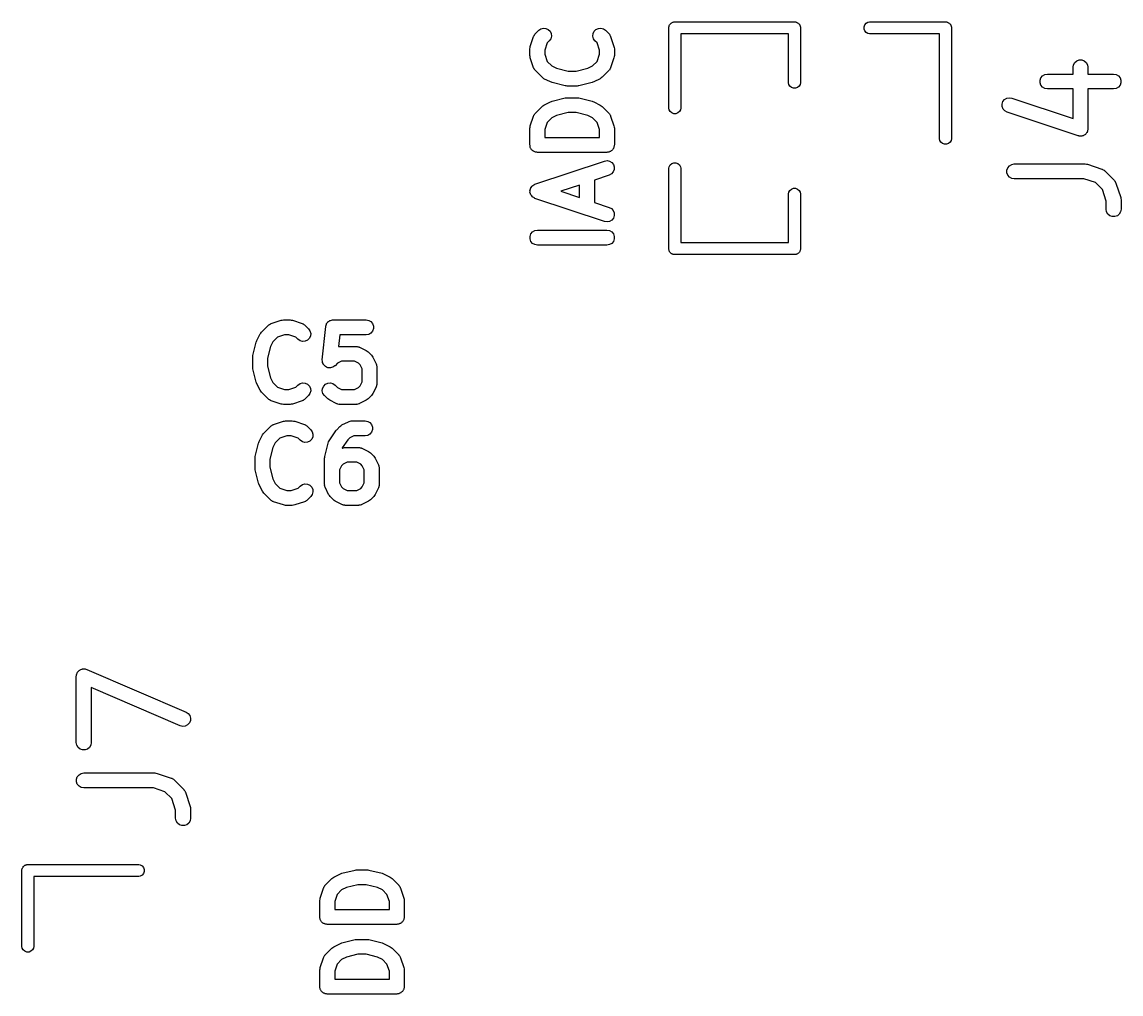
# Model space of a CAD drawing. Extents: x 10 to 287, y -200 to -10.
# Drawn here: x 114.4 to 125.46, y -71.6 to -61.82 of the extents above; entities that cross this region are included whole.
import ezdxf

# ---------------------------------------------------------------- set-up
doc = ezdxf.new("R2010")
doc.units = 0
doc.header["$MEASUREMENT"] = 0
doc.layers.add('BLACK', color=7, linetype='CONTINUOUS')

msp = doc.modelspace()

# ---------------------------------------------------------------- linework, layer by layer
at = {"layer": 'BLACK', "linetype": 'CONTINUOUS'}
for p, q in [((120.924, -61.8428), (120.928, -61.8394)), ((120.928, -61.8394), (120.932, -61.8353)), ((120.932, -61.8353), (120.936, -61.8327)), ((120.936, -61.8327), (120.941, -61.8292)), ((120.941, -61.8292), (120.946, -61.8274)), ((120.946, -61.8274), (120.95, -61.8247)), ((120.95, -61.8247), (120.955, -61.8238)), ((120.955, -61.8238), (120.96, -61.822)), ((120.96, -61.822), (120.966, -61.822)), ((120.966, -61.822), (120.966, -61.822)), ((120.966, -61.822), (122.181, -61.822)), ((122.181, -61.822), (122.187, -61.822)), ((122.181, -61.822), (122.181, -61.822)), ((122.187, -61.822), (122.192, -61.8238)), ((122.192, -61.8238), (122.197, -61.8247)), ((122.197, -61.8247), (122.201, -61.8274)), ((122.201, -61.8274), (122.206, -61.8292)), ((122.206, -61.8292), (122.211, -61.8327)), ((122.211, -61.8327), (122.215, -61.8353)), ((122.215, -61.8353), (122.219, -61.8394)), ((122.219, -61.8394), (122.223, -61.8428)), ((122.883, -61.8515), (122.897, -61.8353)), ((122.897, -61.8353), (122.915, -61.8247)), ((122.915, -61.8247), (122.931, -61.822)), ((122.931, -61.822), (123.701, -61.822)), ((123.701, -61.822), (123.707, -61.822)), ((123.701, -61.822), (123.701, -61.822)), ((123.707, -61.822), (123.712, -61.8238)), ((123.712, -61.8238), (123.717, -61.8247)), ((123.717, -61.8247), (123.721, -61.8274)), ((123.721, -61.8274), (123.726, -61.8292)), ((123.726, -61.8292), (123.731, -61.8327)), ((123.731, -61.8327), (123.735, -61.8353)), ((123.735, -61.8353), (123.739, -61.8394)), ((123.739, -61.8394), (123.743, -61.8428)), ((119.558, -61.9531), (119.562, -61.9454)), ((119.562, -61.9454), (119.565, -61.9425)), ((119.565, -61.9425), (119.568, -61.939)), ((119.568, -61.939), (119.601, -61.9056)), ((119.601, -61.9056), (119.623, -61.8907)), ((119.623, -61.8907), (119.648, -61.884)), ((119.648, -61.884), (119.674, -61.8862)), ((119.674, -61.8862), (119.697, -61.8972)), ((119.697, -61.8972), (119.716, -61.9156)), ((119.716, -61.9156), (119.727, -61.9393)), ((119.727, -61.9393), (119.729, -61.9652)), ((120.146, -61.9652), (120.149, -61.9393)), ((120.149, -61.9393), (120.16, -61.9156)), ((120.16, -61.9156), (120.178, -61.8972)), ((120.178, -61.8972), (120.202, -61.8862)), ((120.202, -61.8862), (120.228, -61.884)), ((120.228, -61.884), (120.253, -61.8907)), ((120.253, -61.8907), (120.274, -61.9056)), ((120.274, -61.9056), (120.307, -61.939)), ((120.307, -61.939), (120.31, -61.9425)), ((120.31, -61.9425), (120.313, -61.9454)), ((120.313, -61.9454), (120.317, -61.9531)), ((120.911, -61.8714), (120.913, -61.8664)), ((120.911, -61.8767), (120.911, -61.8714)), ((120.911, -61.8768), (120.911, -61.8767)), ((120.911, -62.6897), (120.911, -61.8768)), ((120.913, -61.8664), (120.914, -61.8612)), ((120.914, -61.8612), (120.916, -61.8565)), ((120.916, -61.8565), (120.918, -61.8515)), ((120.918, -61.8515), (120.922, -61.8475)), ((120.922, -61.8475), (120.924, -61.8428)), ((122.116, -61.942), (121.031, -61.942)), ((121.031, -61.942), (121.031, -62.6897)), ((122.116, -62.4338), (122.116, -61.942)), ((122.223, -61.8428), (122.225, -61.8475)), ((122.225, -61.8475), (122.229, -61.8515)), ((122.229, -61.8515), (122.231, -61.8565)), ((122.231, -61.8565), (122.233, -61.8612)), ((122.233, -61.8612), (122.234, -61.8664)), ((122.234, -61.8664), (122.236, -61.8714)), ((122.236, -61.8714), (122.236, -61.8767)), ((122.236, -61.8767), (122.236, -61.8768)), ((122.236, -61.8768), (122.236, -62.4338)), ((122.876, -61.8714), (122.883, -61.8515)), ((122.876, -61.8926), (122.876, -61.8714)), ((122.883, -61.9125), (122.876, -61.8926)), ((122.897, -61.9287), (122.883, -61.9125)), ((122.915, -61.9393), (122.897, -61.9287)), ((122.931, -61.942), (122.915, -61.9393)), ((123.636, -61.942), (122.931, -61.942)), ((123.636, -62.9972), (123.636, -61.942)), ((123.743, -61.8428), (123.745, -61.8475)), ((123.745, -61.8475), (123.749, -61.8515)), ((123.749, -61.8515), (123.751, -61.8565)), ((123.751, -61.8565), (123.753, -61.8612)), ((123.753, -61.8612), (123.754, -61.8664)), ((123.754, -61.8664), (123.756, -61.8714)), ((123.756, -61.8714), (123.756, -61.8767)), ((123.756, -61.8767), (123.756, -61.8768)), ((123.756, -61.8768), (123.756, -62.9972)), ((119.517, -62.0683), (119.55, -61.9683)), ((119.55, -61.9683), (119.552, -61.9645)), ((119.552, -61.9645), (119.553, -61.9603)), ((119.553, -61.9603), (119.558, -61.9531)), ((119.687, -62.0325), (119.663, -62.1042)), ((119.707, -62.0117), (119.687, -62.0325)), ((119.722, -61.9904), (119.707, -62.0117)), ((119.729, -61.9652), (119.722, -61.9904)), ((120.153, -61.9904), (120.146, -61.9652)), ((120.168, -62.0117), (120.153, -61.9904)), ((120.189, -62.0325), (120.168, -62.0117)), ((120.213, -62.1042), (120.189, -62.0325)), ((120.317, -61.9531), (120.322, -61.9603)), ((120.322, -61.9603), (120.323, -61.9645)), ((120.323, -61.9645), (120.325, -61.9683)), ((120.325, -61.9683), (120.359, -62.0683)), ((119.513, -62.092), (119.515, -62.0802)), ((119.513, -62.1587), (119.513, -62.092)), ((119.515, -62.1705), (119.513, -62.1587)), ((119.515, -62.0802), (119.517, -62.0683)), ((119.517, -62.1824), (119.515, -62.1705)), ((119.663, -62.1042), (119.663, -62.1465)), ((119.663, -62.1465), (119.687, -62.2182)), ((120.189, -62.2182), (120.213, -62.1465)), ((120.213, -62.1465), (120.213, -62.1042)), ((120.359, -62.0683), (120.361, -62.0802)), ((120.361, -62.1705), (120.359, -62.1824)), ((120.361, -62.0802), (120.363, -62.092)), ((120.363, -62.1587), (120.361, -62.1705)), ((120.363, -62.092), (120.363, -62.1587)), ((119.55, -62.2824), (119.517, -62.1824)), ((119.552, -62.2862), (119.55, -62.2824)), ((119.687, -62.2182), (119.732, -62.2637)), ((119.732, -62.2637), (119.781, -62.2879)), ((120.095, -62.2879), (120.143, -62.2637)), ((120.143, -62.2637), (120.189, -62.2182)), ((120.325, -62.2824), (120.323, -62.2862)), ((120.359, -62.1824), (120.325, -62.2824)), ((124.98, -62.2777), (124.985, -62.2521)), ((124.98, -62.3456), (124.98, -62.2777)), ((124.985, -62.2521), (124.998, -62.2295)), ((124.998, -62.2295), (125.018, -62.2128)), ((125.018, -62.2128), (125.042, -62.2039)), ((125.042, -62.2039), (125.068, -62.2039)), ((125.068, -62.2039), (125.093, -62.2128)), ((125.093, -62.2128), (125.112, -62.2295)), ((125.112, -62.2295), (125.126, -62.2521)), ((125.126, -62.2521), (125.13, -62.2777)), ((125.13, -62.2777), (125.13, -62.3456)), ((119.553, -62.2904), (119.552, -62.2862)), ((119.558, -62.2976), (119.553, -62.2904)), ((119.562, -62.3053), (119.558, -62.2976)), ((119.565, -62.3082), (119.562, -62.3053)), ((119.568, -62.3117), (119.565, -62.3082)), ((119.635, -62.3784), (119.568, -62.3117)), ((119.644, -62.3853), (119.635, -62.3784)), ((119.654, -62.3924), (119.644, -62.3853)), ((119.721, -62.4257), (119.654, -62.3924)), ((119.781, -62.2879), (119.897, -62.317)), ((119.897, -62.317), (119.978, -62.317)), ((119.978, -62.317), (120.095, -62.2879)), ((120.221, -62.3924), (120.155, -62.4257)), ((120.231, -62.3853), (120.221, -62.3924)), ((120.241, -62.3784), (120.231, -62.3853)), ((120.307, -62.3117), (120.241, -62.3784)), ((120.31, -62.3082), (120.307, -62.3117)), ((120.313, -62.3053), (120.31, -62.3082)), ((120.317, -62.2976), (120.313, -62.3053)), ((120.322, -62.2904), (120.317, -62.2976)), ((120.323, -62.2862), (120.322, -62.2904)), ((124.648, -62.4075), (124.657, -62.3831)), ((124.657, -62.3831), (124.674, -62.3631)), ((124.674, -62.3631), (124.696, -62.3501)), ((124.696, -62.3501), (124.722, -62.3456)), ((124.722, -62.3456), (124.98, -62.3456)), ((125.13, -62.3456), (125.388, -62.3456)), ((125.388, -62.3456), (125.414, -62.3501)), ((125.414, -62.3501), (125.437, -62.3631)), ((125.437, -62.3631), (125.453, -62.3831)), ((125.453, -62.3831), (125.462, -62.4075)), ((119.729, -62.4281), (119.721, -62.4257)), ((119.736, -62.4314), (119.729, -62.4281)), ((119.869, -62.4648), (119.736, -62.4314)), ((119.879, -62.4654), (119.869, -62.4648)), ((119.888, -62.467), (119.879, -62.4654)), ((119.988, -62.467), (119.888, -62.467)), ((119.997, -62.4654), (119.988, -62.467)), ((120.006, -62.4648), (119.997, -62.4654)), ((120.139, -62.4314), (120.006, -62.4648)), ((120.147, -62.4281), (120.139, -62.4314)), ((120.155, -62.4257), (120.147, -62.4281)), ((122.119, -62.4494), (122.116, -62.4338)), ((122.129, -62.4677), (122.119, -62.4494)), ((122.146, -62.4813), (122.129, -62.4677)), ((122.165, -62.4885), (122.146, -62.4813)), ((122.187, -62.4885), (122.165, -62.4885)), ((122.206, -62.4813), (122.187, -62.4885)), ((122.223, -62.4677), (122.206, -62.4813)), ((122.233, -62.4494), (122.223, -62.4677)), ((122.236, -62.4338), (122.233, -62.4494)), ((124.648, -62.4336), (124.648, -62.4075)), ((124.657, -62.4581), (124.648, -62.4336)), ((124.674, -62.478), (124.657, -62.4581)), ((124.696, -62.491), (124.674, -62.478)), ((124.722, -62.4956), (124.696, -62.491)), ((124.98, -62.4956), (124.722, -62.4956)), ((124.98, -62.7927), (124.98, -62.4956)), ((125.388, -62.4956), (125.13, -62.4956)), ((125.13, -62.4956), (125.13, -62.8968)), ((125.414, -62.491), (125.388, -62.4956)), ((125.437, -62.478), (125.414, -62.491)), ((125.453, -62.4581), (125.437, -62.478)), ((125.462, -62.4336), (125.453, -62.4581)), ((125.462, -62.4075), (125.462, -62.4336)), ((119.736, -62.6192), (119.869, -62.5859)), ((119.869, -62.5859), (119.879, -62.5853)), ((119.879, -62.5853), (119.888, -62.5837)), ((119.888, -62.5837), (119.988, -62.5837)), ((119.988, -62.5837), (119.997, -62.5853)), ((119.997, -62.5853), (120.006, -62.5859)), ((120.006, -62.5859), (120.139, -62.6192)), ((124.275, -62.623), (124.291, -62.6026)), ((124.291, -62.6026), (124.313, -62.5889)), ((124.313, -62.5889), (124.339, -62.5837)), ((124.339, -62.5837), (124.364, -62.5875)), ((124.364, -62.5875), (124.98, -62.7927)), ((119.568, -62.739), (119.635, -62.6723)), ((119.635, -62.6723), (119.644, -62.6654)), ((119.644, -62.6654), (119.654, -62.6583)), ((119.654, -62.6583), (119.721, -62.6249)), ((119.721, -62.6249), (119.729, -62.6226)), ((119.729, -62.6226), (119.736, -62.6192)), ((120.139, -62.6192), (120.147, -62.6226)), ((120.147, -62.6226), (120.155, -62.6249)), ((120.155, -62.6249), (120.221, -62.6583)), ((120.221, -62.6583), (120.231, -62.6654)), ((120.231, -62.6654), (120.241, -62.6723)), ((120.241, -62.6723), (120.307, -62.739)), ((120.914, -62.7053), (120.911, -62.6897)), ((120.924, -62.7236), (120.914, -62.7053)), ((120.941, -62.7372), (120.924, -62.7236)), ((121.018, -62.7236), (121.001, -62.7372)), ((121.028, -62.7053), (121.018, -62.7236)), ((121.031, -62.6897), (121.028, -62.7053)), ((124.267, -62.6477), (124.275, -62.623)), ((124.267, -62.6737), (124.267, -62.6477)), ((124.277, -62.6979), (124.267, -62.6737)), ((124.294, -62.7174), (124.277, -62.6979)), ((124.317, -62.7298), (124.294, -62.7174)), ((119.517, -62.8683), (119.55, -62.7683)), ((119.55, -62.7683), (119.552, -62.7645)), ((119.552, -62.7645), (119.553, -62.7603)), ((119.553, -62.7603), (119.558, -62.7531)), ((119.558, -62.7531), (119.562, -62.7454)), ((119.562, -62.7454), (119.565, -62.7425)), ((119.565, -62.7425), (119.568, -62.739)), ((119.687, -62.8325), (119.663, -62.9042)), ((119.732, -62.787), (119.687, -62.8325)), ((119.781, -62.7628), (119.732, -62.787)), ((119.897, -62.7337), (119.781, -62.7628)), ((119.978, -62.7337), (119.897, -62.7337)), ((120.095, -62.7628), (119.978, -62.7337)), ((120.143, -62.787), (120.095, -62.7628)), ((120.189, -62.8325), (120.143, -62.787)), ((120.213, -62.9042), (120.189, -62.8325)), ((120.307, -62.739), (120.31, -62.7425)), ((120.31, -62.7425), (120.313, -62.7454)), ((120.313, -62.7454), (120.317, -62.7531)), ((120.317, -62.7531), (120.322, -62.7603)), ((120.322, -62.7603), (120.323, -62.7645)), ((120.323, -62.7645), (120.325, -62.7683)), ((120.325, -62.7683), (120.359, -62.8683)), ((120.96, -62.7445), (120.941, -62.7372)), ((120.982, -62.7445), (120.96, -62.7445)), ((121.001, -62.7372), (120.982, -62.7445)), ((125.031, -62.9679), (124.317, -62.7298)), ((119.513, -62.892), (119.515, -62.8802)), ((119.513, -63.0587), (119.513, -62.892)), ((119.515, -62.8802), (119.517, -62.8683)), ((119.663, -62.9042), (119.663, -62.9837)), ((120.213, -62.9837), (120.213, -62.9042)), ((120.359, -62.8683), (120.361, -62.8802)), ((120.361, -62.8802), (120.363, -62.892)), ((120.363, -62.892), (120.363, -63.0587)), ((125.112, -62.945), (125.108, -62.9485)), ((125.116, -62.9384), (125.112, -62.945)), ((125.121, -62.9325), (125.116, -62.9384)), ((125.123, -62.9272), (125.121, -62.9325)), ((125.126, -62.9224), (125.123, -62.9272)), ((125.127, -62.915), (125.126, -62.9224)), ((125.129, -62.9078), (125.127, -62.915)), ((125.13, -62.8968), (125.129, -62.9022)), ((125.129, -62.9022), (125.129, -62.9078)), ((119.514, -63.0651), (119.513, -63.0587)), ((119.663, -62.9837), (120.213, -62.9837)), ((120.363, -63.0587), (120.362, -63.0651)), ((123.639, -63.0128), (123.636, -62.9972)), ((123.649, -63.0312), (123.639, -63.0128)), ((123.666, -63.0448), (123.649, -63.0312)), ((123.685, -63.052), (123.666, -63.0448)), ((123.707, -63.052), (123.685, -63.052)), ((123.726, -63.0448), (123.707, -63.052)), ((123.743, -63.0312), (123.726, -63.0448)), ((123.753, -63.0128), (123.743, -63.0312)), ((123.756, -62.9972), (123.753, -63.0128)), ((125.037, -62.9687), (125.031, -62.9679)), ((125.042, -62.9706), (125.037, -62.9687)), ((125.05, -62.9706), (125.042, -62.9706)), ((125.057, -62.9717), (125.05, -62.9706)), ((125.063, -62.9706), (125.057, -62.9717)), ((125.068, -62.9706), (125.063, -62.9706)), ((125.075, -62.968), (125.068, -62.9706)), ((125.083, -62.9665), (125.075, -62.968)), ((125.087, -62.9636), (125.083, -62.9665)), ((125.093, -62.9617), (125.087, -62.9636)), ((125.098, -62.9568), (125.093, -62.9617)), ((125.105, -62.9529), (125.098, -62.9568)), ((125.108, -62.9485), (125.105, -62.9529)), ((119.514, -63.0717), (119.514, -63.0651)), ((119.516, -63.0779), (119.514, -63.0717)), ((119.517, -63.0843), (119.516, -63.0779)), ((119.52, -63.09), (119.517, -63.0843)), ((119.523, -63.0962), (119.52, -63.09)), ((119.527, -63.1012), (119.523, -63.0962)), ((119.53, -63.1069), (119.527, -63.1012)), ((119.535, -63.1111), (119.53, -63.1069)), ((119.539, -63.1161), (119.535, -63.1111)), ((119.545, -63.1194), (119.539, -63.1161)), ((119.55, -63.1236), (119.545, -63.1194)), ((119.556, -63.1259), (119.55, -63.1236)), ((119.562, -63.1291), (119.556, -63.1259)), ((119.568, -63.1303), (119.562, -63.1291)), ((119.575, -63.1325), (119.568, -63.1303)), ((119.581, -63.1325), (119.575, -63.1325)), ((119.588, -63.1337), (119.581, -63.1325)), ((120.288, -63.1337), (119.588, -63.1337)), ((120.294, -63.1325), (120.288, -63.1337)), ((120.301, -63.1325), (120.294, -63.1325)), ((120.307, -63.1303), (120.301, -63.1325)), ((120.313, -63.1291), (120.307, -63.1303)), ((120.319, -63.1259), (120.313, -63.1291)), ((120.325, -63.1236), (120.319, -63.1259)), ((120.33, -63.1194), (120.325, -63.1236)), ((120.336, -63.1161), (120.33, -63.1194)), ((120.34, -63.1111), (120.336, -63.1161)), ((120.345, -63.1069), (120.34, -63.1111)), ((120.348, -63.1012), (120.345, -63.1069)), ((120.353, -63.0962), (120.348, -63.1012)), ((120.355, -63.09), (120.353, -63.0962)), ((120.358, -63.0843), (120.355, -63.09)), ((120.359, -63.0779), (120.358, -63.0843)), ((120.362, -63.0717), (120.359, -63.0779)), ((120.362, -63.0651), (120.362, -63.0717)), ((119.564, -63.4542), (120.264, -63.2208)), ((120.264, -63.2208), (120.29, -63.217)), ((120.29, -63.217), (120.315, -63.2222)), ((120.315, -63.2222), (120.337, -63.2359)), ((120.337, -63.2359), (120.354, -63.2563)), ((120.354, -63.2563), (120.362, -63.281)), ((120.911, -63.2943), (120.914, -63.2787)), ((120.914, -63.2787), (120.924, -63.2604)), ((120.924, -63.2604), (120.941, -63.2468)), ((120.941, -63.2468), (120.96, -63.2395)), ((120.96, -63.2395), (120.982, -63.2395)), ((120.982, -63.2395), (121.001, -63.2468)), ((121.001, -63.2468), (121.018, -63.2604)), ((121.018, -63.2604), (121.028, -63.2787)), ((121.028, -63.2787), (121.031, -63.2943)), ((124.323, -63.2878), (124.34, -63.2679)), ((124.34, -63.2679), (124.363, -63.2549)), ((124.363, -63.2549), (124.388, -63.2503)), ((124.388, -63.2503), (125.103, -63.2503)), ((125.103, -63.2503), (125.115, -63.2524)), ((125.115, -63.2524), (125.126, -63.2542)), ((125.126, -63.2542), (125.269, -63.3018)), ((120.311, -63.3632), (120.163, -63.4127)), ((120.334, -63.3507), (120.311, -63.3632)), ((120.352, -63.3313), (120.334, -63.3507)), ((120.361, -63.307), (120.352, -63.3313)), ((120.362, -63.281), (120.361, -63.307)), ((120.911, -64.0914), (120.911, -63.2943)), ((121.031, -63.2943), (121.031, -64.042)), ((124.315, -63.3123), (124.323, -63.2878)), ((124.315, -63.3384), (124.315, -63.3123)), ((124.323, -63.3628), (124.315, -63.3384)), ((124.34, -63.3828), (124.323, -63.3628)), ((124.363, -63.3958), (124.34, -63.3828)), ((125.269, -63.3018), (125.273, -63.3039)), ((125.273, -63.3039), (125.277, -63.305)), ((125.277, -63.305), (125.284, -63.31)), ((125.284, -63.31), (125.292, -63.3142)), ((125.292, -63.3142), (125.295, -63.3174)), ((125.295, -63.3174), (125.299, -63.3199)), ((125.299, -63.3199), (125.394, -63.4152)), ((119.514, -63.5103), (119.518, -63.5001)), ((119.518, -63.5001), (119.522, -63.4896)), ((119.522, -63.4896), (119.523, -63.488)), ((119.523, -63.488), (119.524, -63.4861)), ((119.524, -63.4861), (119.531, -63.4778)), ((119.531, -63.4778), (119.538, -63.4692)), ((119.538, -63.4692), (119.54, -63.4681)), ((119.54, -63.4681), (119.541, -63.4666)), ((119.541, -63.4666), (119.551, -63.4613)), ((119.551, -63.4613), (119.56, -63.4556)), ((119.56, -63.4556), (119.562, -63.4552)), ((119.562, -63.4552), (119.564, -63.4542)), ((120.013, -63.4627), (119.825, -63.5253)), ((120.013, -63.5879), (120.013, -63.4627)), ((120.163, -63.4127), (120.163, -63.6379)), ((122.146, -63.5027), (122.165, -63.4955)), ((122.165, -63.4955), (122.187, -63.4955)), ((122.187, -63.4955), (122.206, -63.5027)), ((124.388, -63.4003), (124.363, -63.3958)), ((125.09, -63.4003), (124.388, -63.4003)), ((125.205, -63.4385), (125.09, -63.4003)), ((125.275, -63.5087), (125.205, -63.4385)), ((125.394, -63.4152), (125.396, -63.4187)), ((125.396, -63.4187), (125.4, -63.4216)), ((125.4, -63.4216), (125.404, -63.4293)), ((125.404, -63.4293), (125.409, -63.4365)), ((125.409, -63.4365), (125.41, -63.4407)), ((125.41, -63.4407), (125.412, -63.4445)), ((125.412, -63.4445), (125.46, -63.5873)), ((119.513, -63.5143), (119.514, -63.5124)), ((119.514, -63.5253), (119.513, -63.5143)), ((119.513, -63.5363), (119.514, -63.5253)), ((119.514, -63.5383), (119.513, -63.5363)), ((119.514, -63.5124), (119.514, -63.5103)), ((119.514, -63.5404), (119.514, -63.5383)), ((119.518, -63.5506), (119.514, -63.5404)), ((119.522, -63.561), (119.518, -63.5506)), ((119.523, -63.5627), (119.522, -63.561)), ((119.524, -63.5646), (119.523, -63.5627)), ((119.531, -63.5728), (119.524, -63.5646)), ((119.538, -63.5814), (119.531, -63.5728)), ((119.54, -63.5825), (119.538, -63.5814)), ((119.541, -63.5841), (119.54, -63.5825)), ((119.551, -63.5893), (119.541, -63.5841)), ((119.56, -63.5951), (119.551, -63.5893)), ((119.562, -63.5955), (119.56, -63.5951)), ((119.564, -63.5965), (119.562, -63.5955)), ((120.264, -63.8298), (119.564, -63.5965)), ((119.825, -63.5253), (120.013, -63.5879)), ((122.116, -63.5502), (122.119, -63.5346)), ((122.116, -64.042), (122.116, -63.5502)), ((122.119, -63.5346), (122.129, -63.5163)), ((122.129, -63.5163), (122.146, -63.5027)), ((122.206, -63.5027), (122.223, -63.5163)), ((122.223, -63.5163), (122.233, -63.5346)), ((122.233, -63.5346), (122.236, -63.5502)), ((122.236, -63.5502), (122.236, -64.1072)), ((125.313, -63.6232), (125.275, -63.5087)), ((125.46, -63.5873), (125.461, -63.5992)), ((125.461, -63.5992), (125.463, -63.611)), ((125.463, -63.611), (125.463, -63.7063)), ((120.163, -63.6379), (120.311, -63.6875)), ((120.311, -63.6875), (120.334, -63.6999)), ((120.334, -63.6999), (120.352, -63.7194)), ((120.352, -63.7194), (120.361, -63.7436)), ((125.313, -63.7063), (125.313, -63.6232)), ((125.318, -63.7319), (125.313, -63.7063)), ((125.463, -63.7063), (125.459, -63.7319)), ((120.29, -63.8336), (120.264, -63.8298)), ((120.315, -63.8284), (120.29, -63.8336)), ((120.337, -63.8148), (120.315, -63.8284)), ((120.354, -63.7944), (120.337, -63.8148)), ((120.362, -63.7697), (120.354, -63.7944)), ((120.361, -63.7436), (120.362, -63.7697)), ((125.331, -63.7545), (125.318, -63.7319)), ((125.351, -63.7712), (125.331, -63.7545)), ((125.375, -63.7801), (125.351, -63.7712)), ((125.401, -63.7801), (125.375, -63.7801)), ((125.426, -63.7712), (125.401, -63.7801)), ((125.446, -63.7545), (125.426, -63.7712)), ((125.459, -63.7319), (125.446, -63.7545)), ((119.523, -63.9545), (119.539, -63.9345)), ((119.539, -63.9345), (119.562, -63.9215)), ((119.562, -63.9215), (119.588, -63.917)), ((119.588, -63.917), (120.288, -63.917)), ((120.288, -63.917), (120.313, -63.9215)), ((120.313, -63.9215), (120.336, -63.9345)), ((120.336, -63.9345), (120.353, -63.9545)), ((119.514, -63.979), (119.523, -63.9545)), ((119.514, -64.005), (119.514, -63.979)), ((119.523, -64.0295), (119.514, -64.005)), ((119.539, -64.0495), (119.523, -64.0295)), ((119.562, -64.0625), (119.539, -64.0495)), ((120.336, -64.0495), (120.313, -64.0625)), ((120.353, -64.0295), (120.336, -64.0495)), ((120.353, -63.9545), (120.362, -63.979)), ((120.362, -64.005), (120.353, -64.0295)), ((120.362, -63.979), (120.362, -64.005)), ((121.031, -64.042), (122.116, -64.042)), ((119.588, -64.067), (119.562, -64.0625)), ((120.288, -64.067), (119.588, -64.067)), ((120.313, -64.0625), (120.288, -64.067)), ((120.911, -64.1126), (120.911, -64.0914)), ((120.913, -64.1176), (120.911, -64.1126)), ((120.914, -64.1228), (120.913, -64.1176)), ((120.916, -64.1274), (120.914, -64.1228)), ((120.918, -64.1325), (120.916, -64.1274)), ((120.922, -64.1365), (120.918, -64.1325)), ((120.924, -64.1412), (120.922, -64.1365)), ((120.928, -64.1446), (120.924, -64.1412)), ((120.932, -64.1487), (120.928, -64.1446)), ((120.936, -64.1513), (120.932, -64.1487)), ((120.941, -64.1548), (120.936, -64.1513)), ((120.946, -64.1566), (120.941, -64.1548)), ((120.95, -64.1593), (120.946, -64.1566)), ((120.955, -64.1602), (120.95, -64.1593)), ((120.96, -64.162), (120.955, -64.1602)), ((120.966, -64.162), (120.96, -64.162)), ((122.181, -64.162), (120.966, -64.162)), ((120.966, -64.162), (120.966, -64.162)), ((122.187, -64.162), (122.181, -64.162)), ((122.181, -64.162), (122.181, -64.162)), ((122.192, -64.1602), (122.187, -64.162)), ((122.197, -64.1593), (122.192, -64.1602)), ((122.201, -64.1566), (122.197, -64.1593)), ((122.206, -64.1548), (122.201, -64.1566)), ((122.211, -64.1513), (122.206, -64.1548)), ((122.215, -64.1487), (122.211, -64.1513)), ((122.219, -64.1446), (122.215, -64.1487)), ((122.223, -64.1412), (122.219, -64.1446)), ((122.225, -64.1365), (122.223, -64.1412)), ((122.229, -64.1325), (122.225, -64.1365)), ((122.231, -64.1275), (122.229, -64.1325)), ((122.233, -64.1228), (122.231, -64.1275)), ((122.234, -64.1176), (122.233, -64.1228)), ((122.236, -64.1126), (122.234, -64.1176)), ((122.236, -64.1072), (122.236, -64.1073)), ((122.236, -64.1073), (122.236, -64.1126)), ((116.908, -64.8568), (117.008, -64.8235)), ((117.008, -64.8235), (117.019, -64.8218)), ((117.019, -64.8218), (117.031, -64.8197)), ((117.031, -64.8197), (117.098, -64.8197)), ((117.098, -64.8197), (117.11, -64.8218)), ((117.11, -64.8218), (117.122, -64.8235)), ((117.122, -64.8235), (117.222, -64.8568)), ((117.492, -64.8321), (117.5, -64.8263)), ((117.5, -64.8263), (117.503, -64.8256)), ((117.503, -64.8256), (117.506, -64.8242)), ((117.506, -64.8242), (117.516, -64.8224)), ((117.516, -64.8224), (117.526, -64.8199)), ((117.526, -64.8199), (117.529, -64.8202)), ((117.529, -64.8202), (117.531, -64.8197)), ((117.531, -64.8197), (117.865, -64.8197)), ((117.865, -64.8197), (117.89, -64.8242)), ((117.89, -64.8242), (117.913, -64.8372)), ((116.812, -64.9416), (116.878, -64.875)), ((116.878, -64.875), (116.882, -64.8725)), ((116.882, -64.8725), (116.885, -64.8693)), ((116.885, -64.8693), (116.892, -64.8651)), ((116.892, -64.8651), (116.9, -64.86)), ((116.9, -64.86), (116.904, -64.8589)), ((116.904, -64.8589), (116.908, -64.8568)), ((117.222, -64.8568), (117.226, -64.8589)), ((117.226, -64.8589), (117.23, -64.86)), ((117.23, -64.86), (117.237, -64.8651)), ((117.237, -64.8651), (117.245, -64.8693)), ((117.245, -64.8693), (117.247, -64.8725)), ((117.247, -64.8725), (117.251, -64.875)), ((117.251, -64.875), (117.284, -64.9083)), ((117.284, -64.9083), (117.299, -64.9296)), ((117.299, -64.9296), (117.306, -64.9548)), ((117.423, -65.2205), (117.457, -64.8872)), ((117.457, -64.8816), (117.461, -64.872)), ((117.457, -64.8845), (117.457, -64.8816)), ((117.457, -64.8872), (117.457, -64.8845)), ((117.461, -64.872), (117.464, -64.8621)), ((117.464, -64.8621), (117.465, -64.8598)), ((117.465, -64.8598), (117.466, -64.8572)), ((117.466, -64.8572), (117.473, -64.8493)), ((117.473, -64.8493), (117.479, -64.841)), ((117.479, -64.841), (117.481, -64.8394)), ((117.481, -64.8394), (117.483, -64.8372)), ((117.483, -64.8372), (117.492, -64.8321)), ((117.913, -64.8372), (117.93, -64.8572)), ((117.93, -64.9322), (117.913, -64.9521)), ((117.93, -64.8572), (117.939, -64.8816)), ((117.939, -64.9077), (117.93, -64.9322)), ((117.939, -64.8816), (117.939, -64.9077)), ((116.725, -65.1765), (116.759, -65.0431)), ((116.759, -65.0431), (116.762, -65.0357)), ((116.762, -65.0357), (116.764, -65.0278)), ((116.764, -65.0278), (116.798, -64.9611)), ((116.798, -64.9611), (116.805, -64.9515)), ((116.805, -64.9515), (116.812, -64.9416)), ((116.926, -65.0391), (116.902, -65.0875)), ((116.972, -64.9936), (116.926, -65.0391)), ((117.044, -64.9697), (116.972, -64.9936)), ((117.086, -64.9697), (117.044, -64.9697)), ((117.157, -64.9936), (117.086, -64.9697)), ((117.178, -65.0144), (117.157, -64.9936)), ((117.2, -65.0293), (117.178, -65.0144)), ((117.225, -65.036), (117.2, -65.0293)), ((117.251, -65.0338), (117.225, -65.036)), ((117.274, -65.0228), (117.251, -65.0338)), ((117.293, -65.0044), (117.274, -65.0228)), ((117.304, -64.9807), (117.293, -65.0044)), ((117.306, -64.9548), (117.304, -64.9807)), ((117.599, -64.9697), (117.587, -65.0874)), ((117.865, -64.9697), (117.599, -64.9697)), ((117.89, -64.9651), (117.865, -64.9697)), ((117.913, -64.9521), (117.89, -64.9651)), ((116.902, -65.0875), (116.873, -65.2039)), ((117.587, -65.0874), (117.589, -65.0868)), ((117.589, -65.0868), (117.594, -65.0871)), ((117.594, -65.0871), (117.598, -65.0863)), ((117.598, -65.0863), (117.765, -65.0863)), ((117.765, -65.0863), (117.769, -65.0871)), ((117.769, -65.0871), (117.773, -65.0868)), ((117.773, -65.0868), (117.782, -65.0893)), ((117.782, -65.0893), (117.79, -65.0909)), ((117.79, -65.0909), (117.794, -65.093)), ((117.794, -65.093), (117.798, -65.0943)), ((117.798, -65.0943), (117.865, -65.1276)), ((117.865, -65.1276), (117.875, -65.1347)), ((117.875, -65.1347), (117.884, -65.1416)), ((117.884, -65.1416), (117.918, -65.175)), ((116.723, -65.1947), (116.725, -65.1856)), ((116.723, -65.2947), (116.723, -65.1947)), ((116.725, -65.1856), (116.725, -65.1765)), ((116.873, -65.2039), (116.873, -65.2854)), ((117.423, -65.221), (117.423, -65.2205)), ((117.423, -65.2215), (117.423, -65.221)), ((117.424, -65.2339), (117.423, -65.2215)), ((117.425, -65.2465), (117.424, -65.2339)), ((117.426, -65.2469), (117.425, -65.2465)), ((117.426, -65.2474), (117.426, -65.2469)), ((117.431, -65.2588), (117.426, -65.2474)), ((117.436, -65.2703), (117.431, -65.2588)), ((117.436, -65.2706), (117.436, -65.2703)), ((117.437, -65.271), (117.436, -65.2706)), ((117.445, -65.2799), (117.437, -65.271)), ((117.576, -65.2563), (117.551, -65.281)), ((117.616, -65.2363), (117.576, -65.2563)), ((117.747, -65.2363), (117.616, -65.2363)), ((117.787, -65.2563), (117.747, -65.2363)), ((117.803, -65.2724), (117.787, -65.2563)), ((117.918, -65.175), (117.925, -65.1848)), ((117.925, -65.1848), (117.932, -65.1945)), ((117.932, -65.1945), (117.965, -65.2611)), ((117.965, -65.2611), (117.966, -65.2653)), ((117.966, -65.2653), (117.968, -65.269)), ((117.968, -65.269), (117.97, -65.2777)), ((116.725, -65.3037), (116.723, -65.2947)), ((116.725, -65.3129), (116.725, -65.3037)), ((116.759, -65.4462), (116.725, -65.3129)), ((116.873, -65.2854), (116.902, -65.4018)), ((117.454, -65.2889), (117.445, -65.2799)), ((117.455, -65.2891), (117.454, -65.2889)), ((117.455, -65.2894), (117.455, -65.2891)), ((117.466, -65.2947), (117.455, -65.2894)), ((117.478, -65.3002), (117.466, -65.2947)), ((117.479, -65.3004), (117.478, -65.3002)), ((117.478, -65.3002), (117.478, -65.3002)), ((117.491, -65.3015), (117.479, -65.3004)), ((117.504, -65.3028), (117.491, -65.3015)), ((117.505, -65.3027), (117.504, -65.3027)), ((117.504, -65.3027), (117.504, -65.3028)), ((117.517, -65.2995), (117.505, -65.3027)), ((117.529, -65.2964), (117.517, -65.2995)), ((117.53, -65.296), (117.529, -65.2961)), ((117.529, -65.2961), (117.529, -65.2964)), ((117.54, -65.2888), (117.53, -65.296)), ((117.55, -65.2817), (117.54, -65.2888)), ((117.551, -65.2813), (117.55, -65.2817)), ((117.551, -65.281), (117.551, -65.2813)), ((117.823, -65.3124), (117.803, -65.2724)), ((117.823, -65.4436), (117.823, -65.3124)), ((117.97, -65.2777), (117.973, -65.2861)), ((117.973, -65.2861), (117.972, -65.2904)), ((117.972, -65.2904), (117.973, -65.2947)), ((117.973, -65.2947), (117.973, -65.4613)), ((116.762, -65.4537), (116.759, -65.4462)), ((116.764, -65.4615), (116.762, -65.4537)), ((116.798, -65.5282), (116.764, -65.4615)), ((116.902, -65.4018), (116.926, -65.4502)), ((116.926, -65.4502), (116.972, -65.4958)), ((117.157, -65.4958), (117.178, -65.475)), ((117.178, -65.475), (117.2, -65.46)), ((117.2, -65.46), (117.225, -65.4533)), ((117.225, -65.4533), (117.251, -65.4556)), ((117.251, -65.4556), (117.274, -65.4666)), ((117.274, -65.4666), (117.293, -65.485)), ((117.293, -65.485), (117.304, -65.5086)), ((117.426, -65.5086), (117.437, -65.485)), ((117.437, -65.485), (117.455, -65.4666)), ((117.455, -65.4666), (117.479, -65.4556)), ((117.479, -65.4556), (117.505, -65.4533)), ((117.505, -65.4533), (117.53, -65.46)), ((117.53, -65.46), (117.551, -65.475)), ((117.551, -65.475), (117.576, -65.4997)), ((117.787, -65.4997), (117.803, -65.4836)), ((117.803, -65.4836), (117.823, -65.4436)), ((117.966, -65.4907), (117.965, -65.4949)), ((117.968, -65.487), (117.966, -65.4907)), ((117.97, -65.4783), (117.968, -65.487)), ((117.973, -65.4699), (117.97, -65.4783)), ((117.973, -65.4613), (117.972, -65.4656)), ((117.972, -65.4656), (117.973, -65.4699)), ((116.805, -65.5379), (116.798, -65.5282)), ((116.812, -65.5477), (116.805, -65.5379)), ((116.878, -65.6144), (116.812, -65.5477)), ((116.972, -65.4958), (117.044, -65.5197)), ((117.044, -65.5197), (117.086, -65.5197)), ((117.086, -65.5197), (117.157, -65.4958)), ((117.284, -65.581), (117.251, -65.6144)), ((117.299, -65.5597), (117.284, -65.581)), ((117.306, -65.5345), (117.299, -65.5597)), ((117.304, -65.5086), (117.306, -65.5345)), ((117.423, -65.5345), (117.426, -65.5086)), ((117.43, -65.5597), (117.423, -65.5345)), ((117.445, -65.581), (117.43, -65.5597)), ((117.478, -65.6144), (117.445, -65.581)), ((117.576, -65.4997), (117.616, -65.5197)), ((117.616, -65.5197), (117.747, -65.5197)), ((117.747, -65.5197), (117.787, -65.4997)), ((117.918, -65.581), (117.884, -65.6144)), ((117.925, -65.5712), (117.918, -65.581)), ((117.932, -65.5615), (117.925, -65.5712)), ((117.965, -65.4949), (117.932, -65.5615)), ((116.882, -65.6168), (116.878, -65.6144)), ((116.885, -65.6201), (116.882, -65.6168)), ((116.892, -65.6243), (116.885, -65.6201)), ((116.9, -65.6293), (116.892, -65.6243)), ((116.904, -65.6304), (116.9, -65.6293)), ((116.908, -65.6325), (116.904, -65.6304)), ((117.008, -65.6658), (116.908, -65.6325)), ((117.019, -65.6676), (117.008, -65.6658)), ((117.031, -65.6697), (117.019, -65.6676)), ((117.098, -65.6697), (117.031, -65.6697)), ((117.11, -65.6676), (117.098, -65.6697)), ((117.122, -65.6658), (117.11, -65.6676)), ((117.222, -65.6325), (117.122, -65.6658)), ((117.226, -65.6304), (117.222, -65.6325)), ((117.23, -65.6293), (117.226, -65.6304)), ((117.237, -65.6243), (117.23, -65.6293)), ((117.245, -65.6201), (117.237, -65.6243)), ((117.247, -65.6168), (117.245, -65.6201)), ((117.251, -65.6144), (117.247, -65.6168)), ((117.488, -65.6213), (117.478, -65.6144)), ((117.498, -65.6284), (117.488, -65.6213)), ((117.564, -65.6617), (117.498, -65.6284)), ((117.569, -65.663), (117.564, -65.6617)), ((117.572, -65.6651), (117.569, -65.663)), ((117.581, -65.6667), (117.572, -65.6651)), ((117.589, -65.6692), (117.581, -65.6667)), ((117.594, -65.6689), (117.589, -65.6692)), ((117.598, -65.6697), (117.594, -65.6689)), ((117.765, -65.6697), (117.598, -65.6697)), ((117.769, -65.6689), (117.765, -65.6697)), ((117.773, -65.6692), (117.769, -65.6689)), ((117.782, -65.6667), (117.773, -65.6692)), ((117.79, -65.6651), (117.782, -65.6667)), ((117.794, -65.663), (117.79, -65.6651)), ((117.798, -65.6617), (117.794, -65.663)), ((117.865, -65.6284), (117.798, -65.6617)), ((117.875, -65.6213), (117.865, -65.6284)), ((117.884, -65.6144), (117.875, -65.6213)), ((116.835, -65.9576), (116.901, -65.891)), ((116.901, -65.891), (116.905, -65.8885)), ((116.905, -65.8885), (116.908, -65.8853)), ((116.908, -65.8853), (116.915, -65.8811)), ((116.915, -65.8811), (116.923, -65.876)), ((116.923, -65.876), (116.927, -65.8749)), ((116.927, -65.8749), (116.931, -65.8728)), ((116.931, -65.8728), (117.031, -65.8395)), ((117.031, -65.8395), (117.042, -65.8378)), ((117.042, -65.8378), (117.054, -65.8357)), ((117.054, -65.8357), (117.121, -65.8357)), ((117.121, -65.8357), (117.133, -65.8378)), ((117.133, -65.8378), (117.145, -65.8395)), ((117.145, -65.8395), (117.245, -65.8728)), ((117.245, -65.8728), (117.249, -65.8749)), ((117.249, -65.8749), (117.253, -65.876)), ((117.253, -65.876), (117.26, -65.8811)), ((117.26, -65.8811), (117.268, -65.8853)), ((117.268, -65.8853), (117.27, -65.8885)), ((117.27, -65.8885), (117.274, -65.891)), ((117.274, -65.891), (117.307, -65.9243)), ((117.307, -65.9243), (117.322, -65.9456)), ((117.559, -65.9357), (117.564, -65.9304)), ((117.564, -65.9304), (117.568, -65.9243)), ((117.568, -65.9243), (117.601, -65.891)), ((117.601, -65.891), (117.611, -65.8841)), ((117.611, -65.8841), (117.621, -65.8769)), ((117.621, -65.8769), (117.687, -65.8436)), ((117.687, -65.8436), (117.692, -65.8424)), ((117.692, -65.8424), (117.695, -65.8402)), ((117.695, -65.8402), (117.704, -65.8387)), ((117.704, -65.8387), (117.712, -65.8362)), ((117.712, -65.8362), (117.717, -65.8364)), ((117.717, -65.8364), (117.721, -65.8357)), ((117.721, -65.8357), (117.854, -65.8357)), ((117.854, -65.8357), (117.88, -65.8402)), ((117.88, -65.8402), (117.903, -65.8532)), ((117.903, -65.8532), (117.919, -65.8732)), ((117.919, -65.8732), (117.928, -65.8976)), ((117.928, -65.9237), (117.919, -65.9482)), ((117.928, -65.8976), (117.928, -65.9237)), ((116.785, -66.0517), (116.787, -66.0438)), ((116.787, -66.0438), (116.821, -65.9771)), ((116.821, -65.9771), (116.828, -65.9675)), ((116.828, -65.9675), (116.835, -65.9576)), ((116.995, -66.0096), (116.949, -66.0551)), ((117.067, -65.9857), (116.995, -66.0096)), ((117.109, -65.9857), (117.067, -65.9857)), ((117.18, -66.0096), (117.109, -65.9857)), ((117.201, -66.0304), (117.18, -66.0096)), ((117.223, -66.0453), (117.201, -66.0304)), ((117.248, -66.052), (117.223, -66.0453)), ((117.297, -66.0388), (117.274, -66.0498)), ((117.316, -66.0204), (117.297, -66.0388)), ((117.327, -65.9967), (117.316, -66.0204)), ((117.322, -65.9456), (117.329, -65.9708)), ((117.329, -65.9708), (117.327, -65.9967)), ((117.487, -66.0475), (117.492, -66.0357)), ((117.492, -66.0357), (117.559, -65.9357)), ((117.679, -66.0251), (117.624, -66.1081)), ((117.699, -66.0056), (117.679, -66.0251)), ((117.739, -65.9857), (117.699, -66.0056)), ((117.854, -65.9857), (117.739, -65.9857)), ((117.88, -65.9811), (117.854, -65.9857)), ((117.903, -65.9681), (117.88, -65.9811)), ((117.919, -65.9482), (117.903, -65.9681)), ((116.748, -66.1925), (116.782, -66.0591)), ((116.782, -66.0591), (116.785, -66.0517)), ((116.925, -66.1035), (116.896, -66.2199)), ((116.949, -66.0551), (116.925, -66.1035)), ((117.274, -66.0498), (117.248, -66.052)), ((117.448, -66.1925), (117.482, -66.0591)), ((117.482, -66.0591), (117.487, -66.0475)), ((117.624, -66.1081), (117.624, -66.1094)), ((117.624, -66.1094), (117.625, -66.109)), ((117.625, -66.109), (117.629, -66.1069)), ((117.629, -66.1069), (117.637, -66.1053)), ((117.637, -66.1053), (117.646, -66.1028)), ((117.646, -66.1028), (117.65, -66.1031)), ((117.65, -66.1031), (117.654, -66.1023)), ((117.654, -66.1023), (117.788, -66.1023)), ((117.788, -66.1023), (117.792, -66.1031)), ((117.792, -66.1031), (117.796, -66.1028)), ((117.796, -66.1028), (117.805, -66.1053)), ((117.805, -66.1053), (117.813, -66.1069)), ((117.813, -66.1069), (117.817, -66.109)), ((117.817, -66.109), (117.821, -66.1103)), ((117.821, -66.1103), (117.888, -66.1436)), ((117.888, -66.1436), (117.898, -66.1507)), ((117.898, -66.1507), (117.907, -66.1576)), ((116.746, -66.2107), (116.748, -66.2016)), ((116.746, -66.3107), (116.746, -66.2107)), ((116.748, -66.2016), (116.748, -66.1925)), ((116.896, -66.2199), (116.896, -66.3014)), ((117.446, -66.2107), (117.448, -66.2016)), ((117.446, -66.4773), (117.446, -66.2107)), ((117.448, -66.2016), (117.448, -66.1925)), ((117.672, -66.2523), (117.632, -66.2723)), ((117.77, -66.2523), (117.672, -66.2523)), ((117.81, -66.2723), (117.77, -66.2523)), ((117.907, -66.1576), (117.941, -66.191)), ((117.941, -66.191), (117.948, -66.2008)), ((117.948, -66.2008), (117.955, -66.2105)), ((117.955, -66.2105), (117.988, -66.2771)), ((116.748, -66.3197), (116.746, -66.3107)), ((116.748, -66.3289), (116.748, -66.3197)), ((116.782, -66.4622), (116.748, -66.3289)), ((116.896, -66.3014), (116.925, -66.4178)), ((117.616, -66.2884), (117.596, -66.3284)), ((117.596, -66.3284), (117.596, -66.4596)), ((117.632, -66.2723), (117.616, -66.2884)), ((117.826, -66.2884), (117.81, -66.2723)), ((117.846, -66.3284), (117.826, -66.2884)), ((117.846, -66.4596), (117.846, -66.3284)), ((117.988, -66.2771), (117.989, -66.2813)), ((117.989, -66.2813), (117.991, -66.285)), ((117.991, -66.285), (117.993, -66.2937)), ((117.993, -66.2937), (117.996, -66.3021)), ((117.996, -66.3021), (117.995, -66.3064)), ((117.995, -66.3064), (117.996, -66.3107)), ((117.996, -66.3107), (117.996, -66.4773)), ((116.785, -66.4697), (116.782, -66.4622)), ((116.787, -66.4775), (116.785, -66.4697)), ((116.821, -66.5442), (116.787, -66.4775)), ((116.925, -66.4178), (116.949, -66.4662)), ((116.949, -66.4662), (116.995, -66.5118)), ((117.201, -66.491), (117.223, -66.476)), ((117.223, -66.476), (117.248, -66.4693)), ((117.248, -66.4693), (117.274, -66.4716)), ((117.274, -66.4716), (117.297, -66.4826)), ((117.297, -66.4826), (117.316, -66.501)), ((117.447, -66.4816), (117.446, -66.4773)), ((117.446, -66.4859), (117.447, -66.4816)), ((117.449, -66.4943), (117.446, -66.4859)), ((117.596, -66.4596), (117.616, -66.4996)), ((117.826, -66.4996), (117.846, -66.4596)), ((117.996, -66.4859), (117.993, -66.4943)), ((117.996, -66.4773), (117.995, -66.4816)), ((117.995, -66.4816), (117.996, -66.4859)), ((116.828, -66.5539), (116.821, -66.5442)), ((116.835, -66.5637), (116.828, -66.5539)), ((116.901, -66.6304), (116.835, -66.5637)), ((116.995, -66.5118), (117.067, -66.5357)), ((117.067, -66.5357), (117.109, -66.5357)), ((117.109, -66.5357), (117.18, -66.5118)), ((117.18, -66.5118), (117.201, -66.491)), ((117.307, -66.597), (117.274, -66.6304)), ((117.322, -66.5757), (117.307, -66.597)), ((117.316, -66.501), (117.327, -66.5246)), ((117.329, -66.5505), (117.322, -66.5757)), ((117.327, -66.5246), (117.329, -66.5505)), ((117.451, -66.503), (117.449, -66.4943)), ((117.453, -66.5067), (117.451, -66.503)), ((117.454, -66.5109), (117.453, -66.5067)), ((117.487, -66.5775), (117.454, -66.5109)), ((117.494, -66.5872), (117.487, -66.5775)), ((117.501, -66.597), (117.494, -66.5872)), ((117.535, -66.6304), (117.501, -66.597)), ((117.616, -66.4996), (117.632, -66.5157)), ((117.632, -66.5157), (117.672, -66.5357)), ((117.672, -66.5357), (117.77, -66.5357)), ((117.77, -66.5357), (117.81, -66.5157)), ((117.81, -66.5157), (117.826, -66.4996)), ((117.941, -66.597), (117.907, -66.6304)), ((117.948, -66.5872), (117.941, -66.597)), ((117.955, -66.5775), (117.948, -66.5872)), ((117.988, -66.5109), (117.955, -66.5775)), ((117.989, -66.5067), (117.988, -66.5109)), ((117.991, -66.503), (117.989, -66.5067)), ((117.993, -66.4943), (117.991, -66.503)), ((116.905, -66.6328), (116.901, -66.6304)), ((116.908, -66.6361), (116.905, -66.6328)), ((116.915, -66.6403), (116.908, -66.6361)), ((116.923, -66.6453), (116.915, -66.6403)), ((116.927, -66.6464), (116.923, -66.6453)), ((116.931, -66.6485), (116.927, -66.6464)), ((117.031, -66.6818), (116.931, -66.6485)), ((117.042, -66.6836), (117.031, -66.6818)), ((117.054, -66.6857), (117.042, -66.6836)), ((117.121, -66.6857), (117.054, -66.6857)), ((117.133, -66.6836), (117.121, -66.6857)), ((117.145, -66.6818), (117.133, -66.6836)), ((117.245, -66.6485), (117.145, -66.6818)), ((117.249, -66.6464), (117.245, -66.6485)), ((117.253, -66.6453), (117.249, -66.6464)), ((117.26, -66.6403), (117.253, -66.6453)), ((117.268, -66.6361), (117.26, -66.6403)), ((117.27, -66.6328), (117.268, -66.6361)), ((117.274, -66.6304), (117.27, -66.6328)), ((117.544, -66.6373), (117.535, -66.6304)), ((117.554, -66.6444), (117.544, -66.6373)), ((117.621, -66.6777), (117.554, -66.6444)), ((117.625, -66.679), (117.621, -66.6777)), ((117.629, -66.6811), (117.625, -66.679)), ((117.637, -66.6827), (117.629, -66.6811)), ((117.646, -66.6852), (117.637, -66.6827)), ((117.65, -66.6849), (117.646, -66.6852)), ((117.654, -66.6857), (117.65, -66.6849)), ((117.788, -66.6857), (117.654, -66.6857)), ((117.792, -66.6849), (117.788, -66.6857)), ((117.796, -66.6852), (117.792, -66.6849)), ((117.805, -66.6827), (117.796, -66.6852)), ((117.813, -66.6811), (117.805, -66.6827)), ((117.817, -66.679), (117.813, -66.6811)), ((117.821, -66.6777), (117.817, -66.679)), ((117.888, -66.6444), (117.821, -66.6777)), ((117.898, -66.6373), (117.888, -66.6444)), ((117.907, -66.6304), (117.898, -66.6373)), ((114.956, -68.3726), (114.96, -68.3646)), ((114.96, -68.3646), (114.963, -68.3614)), ((114.963, -68.3614), (114.965, -68.3575)), ((114.965, -68.3575), (114.972, -68.352)), ((114.972, -68.352), (114.977, -68.3457)), ((114.977, -68.3457), (114.981, -68.3436)), ((114.981, -68.3436), (114.985, -68.3408)), ((114.985, -68.3408), (114.993, -68.3378)), ((114.993, -68.3378), (115.001, -68.3339)), ((115.001, -68.3339), (115.005, -68.3334)), ((115.005, -68.3334), (115.009, -68.3319)), ((115.009, -68.3319), (115.018, -68.3319)), ((115.018, -68.3319), (115.027, -68.3308)), ((115.027, -68.3308), (115.031, -68.3319)), ((115.031, -68.3319), (115.035, -68.3319)), ((115.035, -68.3319), (115.044, -68.3348)), ((115.044, -68.3348), (115.052, -68.3368)), ((115.052, -68.3368), (116.052, -68.7653)), ((114.947, -68.4057), (114.949, -68.3972)), ((114.947, -69.0724), (114.947, -68.4057)), ((114.949, -68.3886), (114.951, -68.3845)), ((114.949, -68.3972), (114.949, -68.3886)), ((114.951, -68.3845), (114.952, -68.3801)), ((114.952, -68.3801), (114.956, -68.3726)), ((115.993, -68.9032), (115.097, -68.5195)), ((115.097, -68.5195), (115.097, -69.0724)), ((116.052, -68.7653), (116.074, -68.7796)), ((116.074, -68.7796), (116.089, -68.8005)), ((116.089, -68.8005), (116.097, -68.8254)), ((116.018, -68.9092), (115.993, -68.9032)), ((116.044, -68.9061), (116.018, -68.9092)), ((116.067, -68.8943), (116.044, -68.9061)), ((116.085, -68.8754), (116.067, -68.8943)), ((116.095, -68.8514), (116.085, -68.8754)), ((116.097, -68.8254), (116.095, -68.8514)), ((114.952, -69.098), (114.947, -69.0724)), ((114.965, -69.1206), (114.952, -69.098)), ((114.985, -69.1373), (114.965, -69.1206)), ((115.009, -69.1462), (114.985, -69.1373)), ((115.06, -69.1373), (115.035, -69.1462)), ((115.08, -69.1206), (115.06, -69.1373)), ((115.093, -69.098), (115.08, -69.1206)), ((115.097, -69.0724), (115.093, -69.098)), ((115.035, -69.1462), (115.009, -69.1462)), ((114.949, -69.4403), (114.957, -69.4158)), ((114.949, -69.4664), (114.949, -69.4403)), ((114.957, -69.4908), (114.949, -69.4664)), ((114.957, -69.4158), (114.974, -69.3959)), ((114.974, -69.3959), (114.997, -69.3829)), ((114.997, -69.3829), (115.022, -69.3783)), ((115.022, -69.3783), (115.737, -69.3783)), ((115.737, -69.3783), (115.749, -69.3804)), ((115.749, -69.3804), (115.76, -69.3822)), ((115.76, -69.3822), (115.903, -69.4298)), ((115.903, -69.4298), (115.907, -69.4319)), ((115.907, -69.4319), (115.911, -69.433)), ((115.911, -69.433), (115.918, -69.438)), ((115.918, -69.438), (115.926, -69.4422)), ((115.926, -69.4422), (115.929, -69.4454)), ((115.929, -69.4454), (115.933, -69.4479)), ((115.933, -69.4479), (116.028, -69.5432)), ((114.974, -69.5108), (114.957, -69.4908)), ((114.997, -69.5238), (114.974, -69.5108)), ((115.022, -69.5283), (114.997, -69.5238)), ((115.724, -69.5283), (115.022, -69.5283)), ((115.839, -69.5665), (115.724, -69.5283)), ((115.909, -69.6367), (115.839, -69.5665)), ((116.028, -69.5432), (116.03, -69.5467)), ((116.03, -69.5467), (116.034, -69.5496)), ((116.034, -69.5496), (116.038, -69.5573)), ((116.038, -69.5573), (116.043, -69.5645)), ((116.043, -69.5645), (116.044, -69.5687)), ((116.044, -69.5687), (116.046, -69.5725)), ((116.046, -69.5725), (116.094, -69.7153)), ((115.947, -69.7512), (115.909, -69.6367)), ((115.947, -69.8343), (115.947, -69.7512)), ((116.094, -69.7153), (116.095, -69.7272)), ((116.095, -69.7272), (116.097, -69.739)), ((116.097, -69.739), (116.097, -69.8343)), ((115.952, -69.8599), (115.947, -69.8343)), ((115.965, -69.8825), (115.952, -69.8599)), ((115.985, -69.8992), (115.965, -69.8825)), ((116.009, -69.9081), (115.985, -69.8992)), ((116.035, -69.9081), (116.009, -69.9081)), ((116.06, -69.8992), (116.035, -69.9081)), ((116.08, -69.8825), (116.06, -69.8992)), ((116.093, -69.8599), (116.08, -69.8825)), ((116.097, -69.8343), (116.093, -69.8599)), ((114.4, -70.3494), (114.402, -70.3444)), ((114.4, -70.3548), (114.4, -70.3494)), ((114.4, -71.1252), (114.4, -70.3548)), ((114.402, -70.3444), (114.403, -70.3392)), ((114.403, -70.3392), (114.405, -70.3346)), ((114.405, -70.3346), (114.407, -70.3295)), ((114.407, -70.3295), (114.411, -70.3254)), ((114.411, -70.3254), (114.413, -70.3208)), ((114.413, -70.3208), (114.417, -70.3174)), ((114.417, -70.3174), (114.421, -70.3133)), ((114.421, -70.3133), (114.425, -70.3107)), ((114.425, -70.3107), (114.43, -70.3072)), ((114.43, -70.3072), (114.435, -70.3054)), ((114.435, -70.3054), (114.439, -70.3027)), ((114.439, -70.3027), (114.444, -70.3018)), ((114.444, -70.3018), (114.449, -70.3)), ((114.449, -70.3), (114.455, -70.3)), ((114.455, -70.3), (114.455, -70.3)), ((114.455, -70.3), (115.575, -70.3)), ((115.575, -70.3), (115.591, -70.3027)), ((115.591, -70.3027), (115.609, -70.3133)), ((115.609, -70.3133), (115.623, -70.3295)), ((115.623, -70.3295), (115.63, -70.3494)), ((115.63, -70.3494), (115.63, -70.3706)), ((117.621, -70.3879), (117.754, -70.3546)), ((117.754, -70.3546), (117.764, -70.3539)), ((117.764, -70.3539), (117.773, -70.3523)), ((117.773, -70.3523), (117.873, -70.3523)), ((117.873, -70.3523), (117.882, -70.3539)), ((117.882, -70.3539), (117.891, -70.3546)), ((117.891, -70.3546), (118.024, -70.3879)), ((115.575, -70.42), (114.52, -70.42)), ((114.52, -70.42), (114.52, -71.1252)), ((115.591, -70.4173), (115.575, -70.42)), ((115.609, -70.4067), (115.591, -70.4173)), ((115.623, -70.3905), (115.609, -70.4067)), ((115.63, -70.3706), (115.623, -70.3905)), ((117.453, -70.5076), (117.52, -70.441)), ((117.52, -70.441), (117.529, -70.4341)), ((117.529, -70.4341), (117.539, -70.4269)), ((117.539, -70.4269), (117.606, -70.3936)), ((117.606, -70.3936), (117.614, -70.3912)), ((117.614, -70.3912), (117.621, -70.3879)), ((118.024, -70.3879), (118.032, -70.3912)), ((118.032, -70.3912), (118.04, -70.3936)), ((118.04, -70.3936), (118.106, -70.4269)), ((118.106, -70.4269), (118.116, -70.4341)), ((118.116, -70.4341), (118.126, -70.441)), ((118.126, -70.441), (118.192, -70.5076)), ((117.402, -70.6369), (117.435, -70.5369)), ((117.435, -70.5369), (117.437, -70.5331)), ((117.437, -70.5331), (117.438, -70.529)), ((117.438, -70.529), (117.443, -70.5218)), ((117.443, -70.5218), (117.447, -70.514)), ((117.447, -70.514), (117.45, -70.5112)), ((117.45, -70.5112), (117.453, -70.5076)), ((117.617, -70.5556), (117.572, -70.6012)), ((117.666, -70.5314), (117.617, -70.5556)), ((117.782, -70.5023), (117.666, -70.5314)), ((117.863, -70.5023), (117.782, -70.5023)), ((117.98, -70.5314), (117.863, -70.5023)), ((118.028, -70.5556), (117.98, -70.5314)), ((118.074, -70.6012), (118.028, -70.5556)), ((118.192, -70.5076), (118.195, -70.5112)), ((118.195, -70.5112), (118.198, -70.514)), ((118.198, -70.514), (118.202, -70.5218)), ((118.202, -70.5218), (118.207, -70.529)), ((118.207, -70.529), (118.208, -70.5331)), ((118.208, -70.5331), (118.21, -70.5369)), ((118.21, -70.5369), (118.244, -70.6369)), ((117.398, -70.6607), (117.4, -70.6488)), ((117.398, -70.8273), (117.398, -70.6607)), ((117.4, -70.6488), (117.402, -70.6369)), ((117.572, -70.6012), (117.548, -70.6728)), ((117.548, -70.6728), (117.548, -70.7523)), ((118.098, -70.6728), (118.074, -70.6012)), ((118.098, -70.7523), (118.098, -70.6728)), ((118.244, -70.6369), (118.246, -70.6488)), ((118.246, -70.6488), (118.248, -70.6607)), ((118.248, -70.6607), (118.248, -70.8273)), ((117.548, -70.7523), (118.098, -70.7523)), ((117.399, -70.8338), (117.398, -70.8273)), ((117.399, -70.8404), (117.399, -70.8338)), ((117.401, -70.8465), (117.399, -70.8404)), ((117.402, -70.853), (117.401, -70.8465)), ((117.405, -70.8587), (117.402, -70.853)), ((117.408, -70.8648), (117.405, -70.8587)), ((117.412, -70.8699), (117.408, -70.8648)), ((117.415, -70.8755), (117.412, -70.8699)), ((117.42, -70.8798), (117.415, -70.8755)), ((117.424, -70.8848), (117.42, -70.8798)), ((117.43, -70.8881), (117.424, -70.8848)), ((117.435, -70.8923), (117.43, -70.8881)), ((117.441, -70.8945), (117.435, -70.8923)), ((117.447, -70.8978), (117.441, -70.8945)), ((117.453, -70.8989), (117.447, -70.8978)), ((117.46, -70.9012), (117.453, -70.8989)), ((117.466, -70.9012), (117.46, -70.9012)), ((117.473, -70.9023), (117.466, -70.9012)), ((118.173, -70.9023), (117.473, -70.9023)), ((118.179, -70.9012), (118.173, -70.9023)), ((118.186, -70.9012), (118.179, -70.9012)), ((118.192, -70.8989), (118.186, -70.9012)), ((118.198, -70.8978), (118.192, -70.8989)), ((118.204, -70.8945), (118.198, -70.8978)), ((118.21, -70.8923), (118.204, -70.8945)), ((118.215, -70.8881), (118.21, -70.8923)), ((118.221, -70.8848), (118.215, -70.8881)), ((118.225, -70.8798), (118.221, -70.8848)), ((118.23, -70.8755), (118.225, -70.8798)), ((118.233, -70.8699), (118.23, -70.8755)), ((118.238, -70.8648), (118.233, -70.8699)), ((118.24, -70.8587), (118.238, -70.8648)), ((118.243, -70.853), (118.24, -70.8587)), ((118.244, -70.8465), (118.243, -70.853)), ((118.247, -70.8404), (118.244, -70.8465)), ((118.248, -70.8273), (118.247, -70.8338)), ((118.247, -70.8338), (118.247, -70.8404)), ((114.403, -71.1408), (114.4, -71.1252)), ((114.52, -71.1252), (114.517, -71.1408)), ((117.52, -71.141), (117.529, -71.1341)), ((117.529, -71.1341), (117.539, -71.1269)), ((117.539, -71.1269), (117.606, -71.0936)), ((117.606, -71.0936), (117.614, -71.0912)), ((117.614, -71.0912), (117.621, -71.0879)), ((117.621, -71.0879), (117.754, -71.0546)), ((117.754, -71.0546), (117.764, -71.0539)), ((117.764, -71.0539), (117.773, -71.0523)), ((117.773, -71.0523), (117.873, -71.0523)), ((117.873, -71.0523), (117.882, -71.0539)), ((117.882, -71.0539), (117.891, -71.0546)), ((117.891, -71.0546), (118.024, -71.0879)), ((118.024, -71.0879), (118.032, -71.0912)), ((118.032, -71.0912), (118.04, -71.0936)), ((118.04, -71.0936), (118.106, -71.1269)), ((118.106, -71.1269), (118.116, -71.1341)), ((118.116, -71.1341), (118.126, -71.141)), ((114.413, -71.1592), (114.403, -71.1408)), ((114.43, -71.1728), (114.413, -71.1592)), ((114.449, -71.18), (114.43, -71.1728)), ((114.471, -71.18), (114.449, -71.18)), ((114.49, -71.1728), (114.471, -71.18)), ((114.507, -71.1592), (114.49, -71.1728)), ((114.517, -71.1408), (114.507, -71.1592)), ((117.402, -71.3369), (117.435, -71.2369)), ((117.435, -71.2369), (117.437, -71.2331)), ((117.437, -71.2331), (117.438, -71.229)), ((117.438, -71.229), (117.443, -71.2218)), ((117.443, -71.2218), (117.447, -71.214)), ((117.447, -71.214), (117.45, -71.2112)), ((117.45, -71.2112), (117.453, -71.2076)), ((117.453, -71.2076), (117.52, -71.141)), ((117.666, -71.2314), (117.617, -71.2556)), ((117.782, -71.2023), (117.666, -71.2314)), ((117.863, -71.2023), (117.782, -71.2023)), ((117.98, -71.2314), (117.863, -71.2023)), ((118.028, -71.2556), (117.98, -71.2314)), ((118.126, -71.141), (118.192, -71.2076)), ((118.192, -71.2076), (118.195, -71.2112)), ((118.195, -71.2112), (118.198, -71.214)), ((118.198, -71.214), (118.202, -71.2218)), ((118.202, -71.2218), (118.207, -71.229)), ((118.207, -71.229), (118.208, -71.2331)), ((118.208, -71.2331), (118.21, -71.2369)), ((118.21, -71.2369), (118.244, -71.3369)), ((117.398, -71.3607), (117.4, -71.3488)), ((117.4, -71.3488), (117.402, -71.3369)), ((117.572, -71.3012), (117.548, -71.3728)), ((117.617, -71.2556), (117.572, -71.3012)), ((118.074, -71.3012), (118.028, -71.2556)), ((118.098, -71.3728), (118.074, -71.3012)), ((118.244, -71.3369), (118.246, -71.3488)), ((118.246, -71.3488), (118.248, -71.3607)), ((117.398, -71.5273), (117.398, -71.3607)), ((117.548, -71.3728), (117.548, -71.4523)), ((117.548, -71.4523), (118.098, -71.4523)), ((118.098, -71.4523), (118.098, -71.3728)), ((118.248, -71.3607), (118.248, -71.5273)), ((117.399, -71.5338), (117.398, -71.5273)), ((117.399, -71.5404), (117.399, -71.5338)), ((117.401, -71.5465), (117.399, -71.5404)), ((117.402, -71.553), (117.401, -71.5465)), ((117.405, -71.5587), (117.402, -71.553)), ((117.408, -71.5648), (117.405, -71.5587)), ((117.412, -71.5699), (117.408, -71.5648)), ((117.415, -71.5755), (117.412, -71.5699)), ((117.42, -71.5798), (117.415, -71.5755)), ((118.23, -71.5755), (118.225, -71.5798)), ((118.233, -71.5699), (118.23, -71.5755)), ((118.238, -71.5648), (118.233, -71.5699)), ((118.24, -71.5587), (118.238, -71.5648)), ((118.243, -71.553), (118.24, -71.5587)), ((118.244, -71.5465), (118.243, -71.553)), ((118.247, -71.5404), (118.244, -71.5465)), ((118.248, -71.5273), (118.247, -71.5338)), ((118.247, -71.5338), (118.247, -71.5404)), ((117.424, -71.5848), (117.42, -71.5798)), ((117.43, -71.5881), (117.424, -71.5848)), ((117.435, -71.5923), (117.43, -71.5881)), ((117.441, -71.5945), (117.435, -71.5923)), ((117.447, -71.5978), (117.441, -71.5945)), ((117.453, -71.5989), (117.447, -71.5978)), ((117.46, -71.6012), (117.453, -71.5989)), ((117.466, -71.6012), (117.46, -71.6012)), ((117.473, -71.6023), (117.466, -71.6012)), ((118.173, -71.6023), (117.473, -71.6023)), ((118.179, -71.6012), (118.173, -71.6023)), ((118.186, -71.6012), (118.179, -71.6012)), ((118.192, -71.5989), (118.186, -71.6012)), ((118.198, -71.5978), (118.192, -71.5989)), ((118.204, -71.5945), (118.198, -71.5978)), ((118.21, -71.5923), (118.204, -71.5945)), ((118.215, -71.5881), (118.21, -71.5923)), ((118.221, -71.5848), (118.215, -71.5881)), ((118.225, -71.5798), (118.221, -71.5848))]:
    msp.add_line(p, q, dxfattribs=at)

doc.saveas('drawing.dxf')
